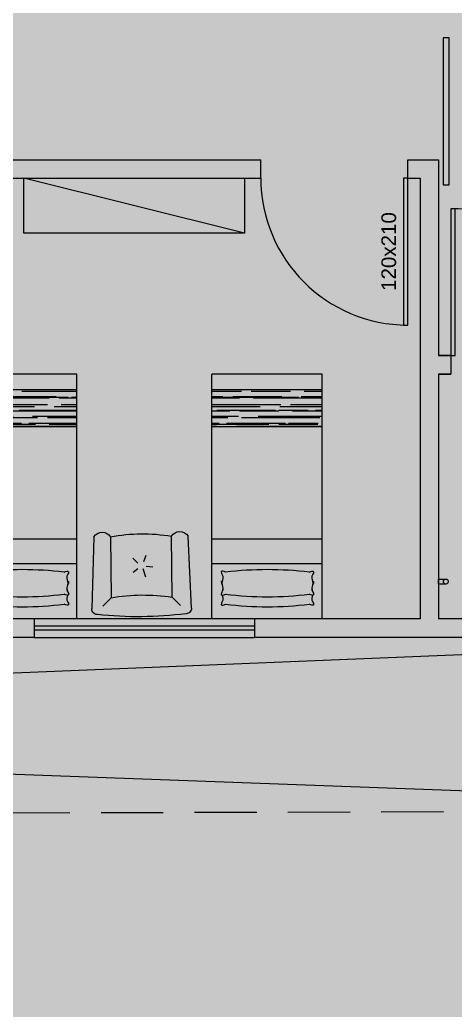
# Model space of a CAD drawing. Header units: centimetres. Extents: x 0 to 1099704, y -139216 to 99734.
# Drawn here: x 912094 to 912449, y 9573 to 10381 of the extents above; entities that cross this region are included whole.
import ezdxf
from ezdxf.enums import TextEntityAlignment as Align

# ---------------------------------------------------------------- set-up
doc = ezdxf.new("R2010")
doc.units = ezdxf.units.CM
doc.header["$LTSCALE"] = 4
doc.linetypes.add('HIDDENX2', pattern=[19.049999999999997, 12.7, -6.35])
for name, color, linetype in [('0.2', 2, 'Continuous'), ('0.4', 4, 'Continuous'), ('0.6', 6, 'Continuous'), ('02-CONT', 2, 'Continuous'), ('04', 254, 'Continuous'), ('AIT-LAY-HTC', 254, 'Continuous'), ('PDF1_PH - Metal', 253, 'Continuous')]:
    doc.layers.add(name, color=color, linetype=linetype)
doc.styles.add('2mm 1-50', font='arial.ttf', dxfattribs={"height": 0.1})

# ---------------------------------------------------------------- blocks, each defined once
blk = doc.blocks.new('1_00e')
blk.add_lwpolyline([(-28.40539012428269, -52.25289090163764), (-25.40539012428269, -52.25289090163764), (-25.40539012428269, 47.74710909836236), (-28.40539012428269, 47.74710909836236)], close=True)
at = {"color": 1}
blk.add_arc((-28.40539012428326, -52.25289090163764), 100, 0, 90, dxfattribs=at)
blk = doc.blocks.new('CAMA-SOLTEIRO')
h = blk.add_hatch()
h.set_pattern_fill('AR-RROOF', color=256, scale=0.08, style=0)
h.set_pattern_definition([(0, (-259.2971654992087, -62.25848343646964), (0.176, 0.08), [1.2, -0.16, 0.4, -0.08]), (0, (-259.1907654992087, -62.21848343646964), (-0.08, 0.1064), [0.24, -0.0264, 0.48, -0.06]), (0, (-259.2571654992087, -62.19048343646964), (0.416, 0.0536), [0.64, -0.112, 0.32, -0.08])])
h.paths.add_polyline_path([(0.4499999999999886, -1.569999999997059), (-0.4500000000000455, -1.569999999997044), (-0.4500000000000455, -1.869999999999941), (0.4499999999999886, -1.869999999999969)])
at = {"layer": 'AIT-LAY-HTC'}
h = blk.add_hatch(color=254, dxfattribs=at)
h.paths.add_polyline_path([(0.4499999999999886, -0.6535763996212509), (-0.4499999999999886, -0.6535763996212509), (-0.4499999999999886, -1.569999999997044), (0.4499999999999886, -1.569999999997044)])
h.paths.add_polyline_path([(0.4499999999999886, -2.131628207280301e-14), (-0.4499999999999886, -7.105427357601002e-15), (-0.4500000000000455, -0.4535763996212623), (0.4499999999999886, -0.4535763996212623)])
h.paths.add_polyline_path([(0.3716982436171747, -0.373121244349754), (0.3723867664295994, -0.3861706267807321), (0.3655536251368972, -0.390699628518469), (0.3589239480322135, -0.390246726289142), (0.3496964401738865, -0.3873305654911334), (0.3375292817262334, -0.3814624037465322, -0.06240135273612517), (-0.3458491167673401, -0.3814624037465322), (-0.3580162752151068, -0.3873305654911476), (-0.3672437830732633, -0.3902467262891278), (-0.3738734601780038, -0.3906996285184547), (-0.3807066014707061, -0.3861706267807179), (-0.3800180786582814, -0.3731212443497398), (-0.3760551388454587, -0.3650755000255188), (-0.3677125645626802, -0.3491925823837292), (-0.367078841438115, -0.3321323483973302), (-0.3724699016728437, -0.3091402599489683), (-0.3738734601780038, -0.3092361431671051), (-0.3807066014707061, -0.3047071414293683), (-0.3800180786582814, -0.2916577589983902), (-0.3760551388454587, -0.2836120146741834), (-0.3731809529210182, -0.2781400276378534), (-0.3671426902825488, -0.2523877149917055), (-0.3671057082908646, -0.2513921359974702), (-0.3671426902825488, -0.2503965570033344), (-0.373180952921075, -0.2246442443571155), (-0.3760551388455156, -0.2191722573209276), (-0.3800180786582814, -0.2111265129965787), (-0.3807066014707061, -0.1980771305656006), (-0.3738734601780038, -0.1935481288278922), (-0.3724699016728437, -0.1936440120460148), (-0.367078841438115, -0.1706519235976387), (-0.3677125645626802, -0.1535916896112397), (-0.3760551388455156, -0.1377087719694785), (-0.3800180786582814, -0.1296630276452575), (-0.3807066014707061, -0.116613645214251), (-0.3738734601780038, -0.1120846434765284), (-0.3672437830733202, -0.1125375457058411), (-0.3580162752149931, -0.1154537065038497), (-0.3458491167673401, -0.1213218682484509, -0.06240135273612597), (0.3375292817262334, -0.1213218682484509), (0.3496964401739433, -0.1154537065038497), (0.3589239480322135, -0.1125375457058553), (0.3655536251368972, -0.1120846434765284), (0.3723867664295994, -0.1166136452142652), (0.3716982436171747, -0.1296630276452575), (0.3677353038042952, -0.1377087719695922), (0.3593927295215735, -0.1535916896112681), (0.3587590063970083, -0.1706519235976671), (0.364150066631737, -0.193644012046029), (0.3655536251368972, -0.193548128827878), (0.3723867664295994, -0.1980771305656006), (0.3716982436171747, -0.2111265129965929), (0.3677353038042384, -0.2191722573211123), (0.3648611178799115, -0.2246442443571297), (0.3588228552414421, -0.250396557003306), (0.358785873249758, -0.251392135997456), (0.3588228552414421, -0.2523877149917482), (0.3648611178799115, -0.2781400276378392), (0.3677353038042952, -0.2836120146742545), (0.3716982436171747, -0.2916577589984044), (0.3723867664295994, -0.3047071414293683), (0.3655536251368972, -0.3092361431670909), (0.364150066631737, -0.3091402599489825), (0.3587590063970083, -0.3321323483973586), (0.3593927295215735, -0.3491925823837292), (0.3677353038044657, -0.3650755000253483)], flags=16)
h.paths.add_polyline_path([(-0.4500000000000455, -1.869999999999926), (-0.4499999999999886, -1.99999999999995), (0.4499999999999886, -1.99999999999995), (0.4499999999999886, -1.869999999999969)])
h = blk.add_hatch(color=252, dxfattribs=at)
edge = h.paths.add_edge_path()
edge.add_line((0.3677353038042384, -0.1377087719696206), (0.3716982436171179, -0.1296630276452433))
edge.add_line((0.3716982436171747, -0.1296630276452433), (0.3723867664295994, -0.1166136452142652))
edge.add_line((0.3723867664295994, -0.1166136452142652), (0.3655536251368972, -0.1120846434765284))
edge.add_line((0.3655536251368972, -0.1120846434765284), (0.3589239480322135, -0.1125375457058411))
edge.add_line((0.3589239480322135, -0.1125375457058553), (0.3496964401739433, -0.1154537065038497))
edge.add_line((0.3496964401739433, -0.1154537065038355), (0.3375292817262334, -0.1213218682484509))
edge.add_ellipse((-0.004159917520553336, -2.848495806804841), major_axis=(1.943480023054445, 1.943480023054444), ratio=0.9999999999999957, start_angle=37.85859147788927, end_angle=52.14140852211052)
edge.add_line((-0.3458491167673401, -0.1213218682484651), (-0.35801627521505, -0.1154537065038497))
edge.add_line((-0.35801627521505, -0.1154537065038497), (-0.3672437830732633, -0.1125375457058553))
edge.add_line((-0.3672437830733202, -0.1125375457058553), (-0.3738734601780607, -0.1120846434765284))
edge.add_line((-0.3738734601780607, -0.1120846434765426), (-0.380706601470763, -0.116613645214251))
edge.add_line((-0.3807066014707061, -0.116613645214251), (-0.3800180786582814, -0.1296630276452433))
edge.add_line((-0.3800180786582814, -0.1296630276452433), (-0.3760551388454587, -0.1377087719697059))
edge.add_line((-0.3760551388454019, -0.1377087719697201), (-0.3677125645626802, -0.1535916896112681))
edge.add_line((-0.3677125645626802, -0.1535916896112681), (-0.367078841438115, -0.1706519235976671))
edge.add_line((-0.367078841438115, -0.1706519235976671), (-0.3724699016728437, -0.1936440120460148))
edge.add_line((-0.3724699016728437, -0.1936440120460148), (-0.3672437830733202, -0.1940010310572049))
edge.add_line((-0.3672437830733202, -0.1940010310572049), (-0.35801627521505, -0.1969171918551993))
edge.add_line((-0.35801627521505, -0.1969171918551993), (-0.3458491167673401, -0.2027853535998148))
edge.add_ellipse((-0.004159917520553336, -2.929959292156191), major_axis=(1.943480023054446, 1.943480023054447), ratio=0.9999999999999976, start_angle=37.85859147788932, end_angle=52.14140852211062, ccw=False)
edge.add_line((0.3375292817262334, -0.2027853535998148), (0.3496964401739433, -0.1969171918551851))
edge.add_line((0.3496964401739433, -0.1969171918551709), (0.3589239480322703, -0.1940010310572049))
edge.add_line((0.3589239480322135, -0.1940010310572049), (0.364150066631737, -0.193644012046029))
edge.add_line((0.364150066631737, -0.193644012046029), (0.3587590063970083, -0.1706519235976671))
edge.add_line((0.3587590063970083, -0.1706519235976671), (0.3593927295215735, -0.1535916896112681))
edge.add_line((0.3593927295215735, -0.1535916896112681), (0.3677353038042952, -0.1377087719696206))
edge = h.paths.add_edge_path()
edge.add_line((0.3585894172769599, -0.2513921359974987), (0.3588228552414421, -0.250396557003306))
edge.add_line((0.3588228552414421, -0.250396557003306), (0.3593927295215735, -0.2350551749626035))
edge.add_line((0.3593927295215735, -0.2350551749626035), (0.367735303804352, -0.2191722573207713))
edge.add_line((0.367735303804352, -0.2191722573207713), (0.3716982436171747, -0.2111265129966071))
edge.add_line((0.3716982436171747, -0.2111265129966071), (0.3723867664295994, -0.198077130565629))
edge.add_line((0.3723867664295994, -0.198077130565629), (0.3655536251368972, -0.1935481288278922))
edge.add_line((0.3655536251368972, -0.193548128827878), (0.3589239480322135, -0.1940010310571907))
edge.add_line((0.3589239480322135, -0.1940010310572049), (0.3496964401739433, -0.1969171918551993))
edge.add_line((0.3496964401739433, -0.1969171918551993), (0.3375292817262334, -0.2027853535998148))
edge.add_ellipse((-0.004159917520553336, -2.929959292156191), major_axis=(1.94348002305446, 1.94348002305446), ratio=0.9999999999999964, start_angle=37.85859147788919, end_angle=52.14140852211058)
edge.add_line((-0.3458491167673401, -0.2027853535998148), (-0.3580162752149931, -0.1969171918552135))
edge.add_line((-0.3580162752149931, -0.1969171918552135), (-0.3672437830733202, -0.1940010310571907))
edge.add_line((-0.3672437830733202, -0.1940010310571907), (-0.3738734601780038, -0.1935481288278638))
edge.add_line((-0.3738734601780038, -0.193548128827878), (-0.3807066014707061, -0.1980771305656006))
edge.add_line((-0.3807066014707061, -0.1980771305656006), (-0.3800180786582814, -0.2111265129965929))
edge.add_line((-0.3800180786582814, -0.2111265129965929), (-0.376055138845345, -0.2191722573210413))
edge.add_line((-0.376055138845345, -0.2191722573210413), (-0.3677125645626802, -0.2350551749625893))
edge.add_line((-0.3677125645626802, -0.2350551749626035), (-0.3671426902825488, -0.250396557003306))
edge.add_line((-0.3671426902825488, -0.2503965570032918), (-0.3669092523180666, -0.2513921359974702))
edge.add_line((-0.3669092523180666, -0.2513921359974702), (-0.3732120659238944, -0.278272720073609))
edge.add_line((-0.3732120659238944, -0.278272720073609), (-0.3759659441697067, -0.2921238786731593))
edge.add_line((-0.3759659441697067, -0.2921238786731593), (-0.3732120659238944, -0.3059750372728232))
edge.add_line((-0.3732120659238944, -0.3059750372728232), (-0.367078841438115, -0.3321323483973302))
edge.add_line((-0.367078841438115, -0.3321323483973302), (-0.3677125645626802, -0.3491925823837292))
edge.add_line((-0.3677125645626802, -0.3491925823837292), (-0.3760551388454587, -0.3650755000255756))
edge.add_line((-0.3760551388454587, -0.3650755000255756), (-0.3800180786582814, -0.3731212443497398))
edge.add_line((-0.3800180786582814, -0.3731212443497398), (-0.3807066014707061, -0.3861706267807179))
edge.add_line((-0.3807066014707061, -0.3861706267807179), (-0.3738734601780607, -0.3906996285184547))
edge.add_line((-0.3738734601780607, -0.390699628518469), (-0.3672437830733202, -0.390246726289142))
edge.add_line((-0.3672437830733202, -0.3902467262891278), (-0.35801627521505, -0.3873305654911192))
edge.add_line((-0.3580162752149931, -0.3873305654911192), (-0.3458491167673401, -0.381462403746518))
edge.add_ellipse((-0.004159917520553336, 2.345711534809816), major_axis=(1.943480023054408, 1.943480023054407), ratio=0.9999999999999963, start_angle=217.8585914778892, end_angle=232.1414085221106)
edge.add_line((0.3375292817262334, -0.3814624037465322), (0.3496964401739433, -0.3873305654911476))
edge.add_line((0.3496964401739433, -0.3873305654911476), (0.3589239480321567, -0.390246726289142))
edge.add_line((0.3589239480321567, -0.390246726289142), (0.3655536251368403, -0.3906996285184832))
edge.add_line((0.3655536251368972, -0.390699628518469), (0.3723867664295994, -0.3861706267807321))
edge.add_line((0.3723867664295994, -0.3861706267807321), (0.3716982436171747, -0.373121244349754))
edge.add_line((0.3716982436171747, -0.3731212443497398), (0.3677353038042384, -0.3650755000254762))
edge.add_line((0.3677353038042384, -0.3650755000254762), (0.3593927295215735, -0.3491925823837292))
edge.add_line((0.3593927295215735, -0.3491925823837292), (0.3587590063970083, -0.3321323483973302))
edge.add_line((0.3587590063970083, -0.3321323483973444), (0.3648922308827878, -0.3059750372727663))
edge.add_line((0.3648922308827878, -0.3059750372727521), (0.3676461091286001, -0.2921238786731735))
edge.add_line((0.3676461091286001, -0.2921238786731735), (0.3648922308827878, -0.2782727200736659))
edge.add_line((0.3648922308827878, -0.2782727200736659), (0.3585894172769599, -0.2513921359974987))
for points in [[(0.4499999999999886, -0.6535763996212509), (0.4499999999999886, -0.4535763996212623), (-0.4499999999999886, -0.4535763996212623), (-0.4499999999999886, -0.6535763996212509)], [(-0.4499999999999886, -1.569999999997044), (0.4499999999999886, -1.569999999997044), (0.4499999999999886, -1.869999999999955), (-0.4499999999999886, -1.869999999999955)]]:
    blk.add_hatch(color=252, dxfattribs=at).paths.add_polyline_path(points)
for p, q in [((-0.4500000000000455, 7.105427357601002e-15), (0.4499999999999886, -7.105427357601002e-15)), ((-0.4500000000000455, 7.105427357601002e-15), (-0.4499999999999886, -1.99999999999995)), ((0.4499999999999886, -7.105427357601002e-15), (0.4499999999999886, -1.99999999999995)), ((0.4499999999999886, -0.05000000000000426), (0.4499999999999886, -1.949999999999953)), ((0.4499999999999886, -0.4535763996212623), (-0.4499999999999886, -0.4535763996212623)), ((0.4499999999999886, -0.6535763996212509), (-0.4499999999999886, -0.6535763996212509)), ((-0.4499999999999886, -1.569999999997044), (0.4499999999999886, -1.569999999997044)), ((-0.4499999999999886, -1.869999999999941), (0.4499999999999886, -1.869999999999955)), ((-0.4499999999999886, -1.99999999999995), (0.4499999999999886, -1.99999999999995))]:
    blk.add_line(p, q)
for points in [[(-0.3724699016728437, -0.1936440120460148), (-0.367078841438115, -0.1706519235976529), (-0.3677125645626802, -0.1535916896112539), (-0.3760551388454587, -0.1377087719695353), (-0.3800180786582814, -0.1296630276452433), (-0.3807066014707061, -0.1166136452142652), (-0.3738734601780038, -0.1120846434765284), (-0.3672437830733202, -0.1125375457058553), (-0.35801627521505, -0.1154537065038497), (-0.3458491167673401, -0.1213218682484651)], [(0.364150066631737, -0.1936440120460148), (0.3587590063970083, -0.1706519235976671), (0.3593927295215735, -0.1535916896112539), (0.3677353038042952, -0.1377087719695496), (0.3716982436171747, -0.1296630276452575), (0.3723867664295994, -0.1166136452142652), (0.3655536251368972, -0.1120846434765284), (0.3589239480322135, -0.1125375457058553), (0.3496964401739433, -0.1154537065038497), (0.3375292817262334, -0.1213218682484651)], [(-0.3458491167673401, -0.3814624037465322), (-0.35801627521505, -0.3873305654911476), (-0.3672437830733202, -0.3902467262891278), (-0.3738734601780038, -0.3906996285184547), (-0.3807066014707061, -0.3861706267807179), (-0.3800180786582814, -0.3731212443497398), (-0.3760551388454587, -0.3650755000254478), (-0.3677125645626802, -0.3491925823837292), (-0.367078841438115, -0.3321323483973302), (-0.3732120659238944, -0.3059750372727663), (-0.3759659441697067, -0.2921238786731593), (-0.3732120659238944, -0.2782727200735664), (-0.367078841438115, -0.2521154089490025), (-0.3677125645626802, -0.2350551749626035), (-0.3760551388454587, -0.219172257320885), (-0.3800180786582814, -0.2111265129965929), (-0.3807066014707061, -0.1980771305656148), (-0.3738734601780038, -0.193548128827878), (-0.3672437830733202, -0.1940010310572049), (-0.35801627521505, -0.1969171918551993), (-0.3458491167673401, -0.2027853535998148)], [(-0.3671426902825488, -0.2523877149916771), (-0.367078841438115, -0.2506688630459806), (-0.373180952921075, -0.2246442443571155)], [(0.3375292817262334, -0.3814624037465322), (0.3496964401739433, -0.3873305654911476), (0.3589239480322135, -0.390246726289142), (0.3655536251368972, -0.390699628518469), (0.3723867664295994, -0.3861706267807321), (0.3716982436171747, -0.373121244349754), (0.3677353038042952, -0.365075500025462), (0.3593927295215735, -0.3491925823837434), (0.3587590063970083, -0.3321323483973444), (0.3648922308827878, -0.3059750372727805), (0.3676461091286001, -0.2921238786731735), (0.3648922308827878, -0.2782727200735806), (0.3587590063970083, -0.2521154089490167), (0.3593927295215735, -0.2350551749626035), (0.3677353038042952, -0.219172257320885), (0.3716982436171747, -0.2111265129966071), (0.3723867664295994, -0.1980771305656148), (0.3655536251368972, -0.193548128827878), (0.3589239480322135, -0.1940010310572049), (0.3496964401739433, -0.1969171918551993), (0.3375292817262334, -0.2027853535998148)], [(0.3588228552414421, -0.2523877149916913), (0.3587590063970083, -0.2506688630459948), (0.3648611178799115, -0.2246442443571155)], [(-0.3724699016728437, -0.3091402599489825), (-0.3738734601780038, -0.3092361431671051), (-0.3807066014707061, -0.3047071414293683), (-0.3800180786582814, -0.2916577589983902), (-0.3760551388454587, -0.2836120146740981), (-0.373180952921075, -0.2781400276378818)], [(0.364150066631737, -0.3091402599489825), (0.3655536251368972, -0.3092361431671051), (0.3723867664295994, -0.3047071414293825), (0.3716982436171747, -0.2916577589983902), (0.3677353038042952, -0.2836120146740981), (0.3648611178799115, -0.2781400276378818)]]:
    blk.add_lwpolyline(points)
for centre, radius, start, end in [((-0.004159917520553336, -2.848495806804841), 2.748495806804713, 82.85859147788834, 97.14140852211166), ((-0.004159917520553336, -2.929959292156191), 2.748495806804713, 82.85859147788834, 97.14140852211166), ((-0.004159917520553336, 2.345711534809816), 2.748495806804664, 262.8585914778884, 277.1414085221116)]:
    blk.add_arc(centre, radius, start, end)
blk = doc.blocks.new('Poltrona08')
for p, q in [((-49.37355434940944, -15.72616752609145), (-49.37355434940944, 39.27383247390898)), ((5.626445650590281, 39.27383247390898), (5.626445650590281, -15.72616752609145)), ((-20.37521952551106, 13.07900181849368), (-18.02898095166735, 20.58190801911918)), ((-29.2909328934294, 16.36152345113095), (-25.06770044392762, 13.07900181849368)), ((-17.55973248275292, 11.20327594779246), (-11.45950615759236, 11.67220877437826)), ((-25.06770044392762, 8.389687141740989), (-29.2909328934294, 3.700372464987946)), ((-19.43672258768149, 6.982894097625572), (-17.27983121032299, 1.207633293280477))]:
    blk.add_line(p, q)
for points in [[(-64.37355434940893, -15.72616752609145), (-66.8735543494095, 49.27383247390912)], [(-49.37355434940943, 39.27383247390898), (-56.87355434940936, 46.77383247390891)], [(5.626445650590281, 39.27383247390898), (13.12644565059021, 46.77383247390891)], [(23.12644565059071, 49.27383247390912), (20.62644565059085, -15.72616752609145)]]:
    blk.add_lwpolyline(points)
for centre, radius, start, end in [((-61.87355434940979, 49.27383247390912), 4.999999999999893, 89.99999999999795, 179.9999999999999), ((-21.87355434940922, -276.1504985630796), 332.8366544436498, 83.0975626029274, 96.90243739707266), ((18.12644565059099, 49.27383247390912), 4.999999999999893, 0, 90.00000000000203), ((-21.87355434940922, 208.7364681285423), 171.6794538755731, 260.782525588539, 279.2174744114608), ((-56.87355434940866, -11.05950085942512), 8.833333333333096, 211.8907918018441, 328.1092081981547), ((-21.87355434940887, 134.2738324739405), 152.5000000000315, 259.6111421845325, 280.3888578154674), ((13.12644565059056, -11.05950085942476), 8.833333333333284, 211.8907918018461, 328.1092081981539)]:
    blk.add_arc(centre, radius, start, end)

msp = doc.modelspace()

# ---------------------------------------------------------------- hatches: boundary and pattern name
at = {"layer": '0.2', "true_color": 0x000000}
h = msp.add_hatch(color=18, dxfattribs=at)
h.dxf.hatch_style = 1
h.paths.add_polyline_path([(909238.234680186, 12513.01251930817), (907978.234680186, 12513.01251930817), (907978.234680186, 11823.01587522103), (907993.234680186, 11823.01587522103), (907993.234680186, 11838.01587522103), (907993.234680186, 12498.01251930817), (909223.234680186, 12498.01251930817), (909223.234680186, 11838.01587522103), (908158.234680186, 11838.01587522103), (908158.234680186, 11823.01587522103), (909238.234680186, 11823.01587522103)])
h.paths.add_polyline_path([(909458.234680186, 12513.01251930817), (909238.234680186, 12513.01251930817), (909238.234680186, 12253.01251930817), (909283.7346805937, 12253.01251930817), (909283.7346805937, 12253.01251936172), (909283.7346805937, 12264.01251929921), (909283.7346805937, 12268.01251930817), (909253.234680186, 12268.01251930817), (909253.234680186, 12498.01251930817), (909443.234680186, 12498.01251930817), (909443.234680186, 12268.01251930817), (909435.7346814985, 12268.01251930817), (909435.7346814985, 12253.01251930817), (909443.234680186, 12253.01251930817), (909443.234680186, 12123.01251930817), (909443.234680186, 12108.01251930817), (909458.234680186, 12108.01251930817), (909458.234680186, 12123.01251930817), (909548.234680186, 12123.01251930817), (909548.234680186, 12138.01251930817), (909458.234680186, 12138.01251930817), (909458.234680186, 12498.01251930817)])
h.paths.add_polyline_path([(909488.234680186, 12513.01251930817), (909458.234680186, 12513.01251930817), (909458.234680186, 12498.01251930817), (909488.234680186, 12498.01251930817)], flags=17)
h.paths.add_polyline_path([(909693.234680186, 12498.01251930817), (909744.234680186, 12498.01251930817), (909744.234680186, 12513.01251930817), (909678.234680186, 12513.01251930817), (909648.234680186, 12513.01251930817), (909648.234680186, 12498.01251930817), (909678.234680186, 12498.01251930817), (909678.234680186, 12138.01251930817), (909668.234680186, 12138.01251930817), (909668.234680186, 12123.01251930817), (909693.234680186, 12123.01251930817), (909845.234680186, 12123.01251930817), (909845.234680186, 12138.01251930817), (909693.234680186, 12138.01251930817), (909693.234680186, 12438.01251930817)])
h.paths.add_polyline_path([(909990.234680186, 12498.01251930817), (910085.234680186, 12498.01251930817), (910085.234680186, 12513.01251930817), (909975.234680186, 12513.01251930817), (909924.234680186, 12513.01251930817), (909924.234680186, 12498.01251930817), (909975.234680186, 12498.01251930817), (909975.234680186, 12438.01251930817), (909975.234680186, 12138.01251930817), (909965.234680186, 12138.01251930817), (909965.234680186, 12123.01251930817), (909990.234680186, 12123.01251930817), (910000.234680186, 12123.01251930817), (910000.234680186, 12138.01251930817), (909990.234680186, 12138.01251930817)])
h.paths.add_polyline_path([(910930.234680186, 12138.01251930826), (910620.234680186, 12138.01251930817), (910610.234680186, 12138.01251930817), (910610.234680186, 12148.01251930817), (910595.234680186, 12148.01251930817), (910595.234680186, 12138.01251930817), (910395.234680186, 12138.01251930817), (910395.234680186, 12498.01251930817), (910450.234680186, 12498.01251930817), (910450.234680186, 12513.01251930817), (910380.234680186, 12513.01251930817), (910285.234680186, 12513.01251930817), (910285.234680186, 12498.01251930817), (910380.234680186, 12498.01251930817), (910380.234680186, 12138.01251930817), (910100.234680186, 12138.01251930817), (910100.234680186, 12123.01251930817), (910395.234680186, 12123.01251930817), (910620.234680186, 12123.01251930817), (910930.234680186, 12123.01251930817)])
h.paths.add_polyline_path([(910610.234680186, 12498.01251930817), (910745.234680186, 12498.01251930817), (910745.234680186, 12513.01251930817), (910595.234680186, 12513.01251930817), (910540.234680186, 12513.01251930817), (910540.234680186, 12498.01251930817), (910595.234680186, 12498.01251930817), (910595.234680186, 12268.01251930817), (910610.234680186, 12268.01251930817)], flags=17)
h.paths.add_polyline_path([(911075.2346801861, 12498.01251930816), (911130.2346801861, 12498.01251930816), (911130.2346801861, 12513.01251930816), (911060.2346801861, 12513.01251930816), (910925.234680186, 12513.01251930817), (910925.234680186, 12498.01251930817), (911060.2346801861, 12498.01251930817), (911060.2346801861, 12138.0125193083), (911050.234680186, 12138.0125193083), (911050.234680186, 12123.01251930817), (911075.234680186, 12123.01251930817), (911300.2346801861, 12123.01251930816), (911610.2346801861, 12123.01251930816), (911610.2346801861, 12138.01251930816), (911300.2346801861, 12138.01251930816), (911290.2346801861, 12138.01251930816), (911290.2346801861, 12148.01251930816), (911275.2346801861, 12148.01251930816), (911275.2346801861, 12138.01251930816), (911075.2346801861, 12138.01251930816)])
h.paths.add_polyline_path([(911290.2346801861, 12498.01251930816), (911425.2346801861, 12498.01251930816), (911425.2346801861, 12513.01251930816), (911275.2346801861, 12513.01251930816), (911220.2346801861, 12513.01251930816), (911220.2346801861, 12498.01251930816), (911275.2346801861, 12498.01251930816), (911275.2346801861, 12268.01251930816), (911290.2346801861, 12268.01251930816)], flags=17)
h.paths.add_polyline_path([(911755.2346801861, 12498.01251930817), (911810.2346801861, 12498.01251930817), (911810.2346801861, 12513.01251930817), (911740.2346801861, 12513.01251930817), (911605.2346801861, 12513.01251930816), (911605.2346801861, 12498.01251930816), (911740.2346801861, 12498.01251930816), (911740.2346801861, 12138.01251930816), (911730.2346801861, 12138.01251930816), (911730.2346801861, 12123.01251930816), (911755.2346801861, 12123.01251930816), (911980.2346801861, 12123.01251930817), (912290.2346801861, 12123.01251930817), (912290.2346801861, 12138.01251930817), (911980.2346801861, 12138.01251930817), (911970.2346801861, 12138.01251930817), (911970.2346801861, 12148.01251930817), (911955.2346801861, 12148.01251930817), (911955.2346801861, 12138.01251930817), (911755.2346801861, 12138.01251930817)])
h.paths.add_polyline_path([(911970.2346801861, 12498.01251930817), (912105.2346801861, 12498.01251930817), (912105.2346801861, 12513.01251930817), (911955.2346801861, 12513.01251930817), (911900.2346801861, 12513.01251930817), (911900.2346801861, 12498.01251930817), (911955.2346801861, 12498.01251930817), (911955.2346801861, 12268.01251930817), (911970.2346801861, 12268.01251930817)], flags=17)
h.paths.add_polyline_path([(909519.2346801861, 11598.01251930816), (909458.234680186, 11598.01251930816), (909458.234680186, 11791.69509158889), (909443.234680186, 11791.69509158889), (909443.234680186, 11583.01251930816), (909519.2346801861, 11583.01251930816)])
h.paths.add_polyline_path([(909458.234680186, 11958.01251930816), (909540.2346801863, 11958.01251930816), (909540.2346801863, 11973.01251930816), (909458.234680186, 11973.01251930816), (909458.234680186, 11988.01251930817), (909450.734680186, 11988.01251930817), (909443.234680186, 11988.01251930816), (909443.234680186, 11973.01251930816), (909443.234680186, 11896.48006278808), (909425.734680186, 11896.48006278808), (909425.734680186, 11888.98006278808), (909425.734680186, 11881.48006278808), (909443.234680186, 11881.48006278808), (909443.234680186, 11791.69509158889), (909458.234680186, 11791.69509158889), (909458.234680186, 11843.20322120492)])
h.paths.add_polyline_path([(909255.734680186, 11896.48006278808), (909238.234680186, 11896.48006278808), (909238.234680186, 11881.48006278808), (909255.734680186, 11881.48006278808)])
h.paths.add_polyline_path([(909685.2346801863, 11958.01251930816), (909885.2346801863, 11958.01251930816), (909885.2346801863, 11948.01251930816), (909900.2346801863, 11948.01251930816), (909900.2346801863, 11958.01251930816), (910220.2346801863, 11958.01251930816), (910220.2346801863, 11973.01251930816), (909670.2346801863, 11973.01251930816), (909660.2346801863, 11973.01251930816), (909660.2346801863, 11958.01251930816), (909670.2346801863, 11958.01251930816), (909670.2346801863, 11791.69509158889), (909685.2346801863, 11791.69509158889)])
h.paths.add_polyline_path([(909685.2346801863, 11791.69509158889), (909670.2346801863, 11791.69509158889), (909670.2346801863, 11598.01251930816), (909609.2346801861, 11598.01251930816), (909609.2346801861, 11583.01251930816), (909685.2346801863, 11583.01251930816), (909740.2346801863, 11583.01251930816), (909740.2346801863, 11598.01251930816), (909685.2346801863, 11598.01251930816)])
h.paths.add_polyline_path([(910035.2346801863, 11598.01248478542), (909980.2346770478, 11598.01251930817), (909900.2346801863, 11598.01251930816), (909900.2346801863, 11791.69509158889), (909885.2346801863, 11791.69509158889), (909885.2346801863, 11598.01251930816), (909830.2346801863, 11598.01251930816), (909830.2346801863, 11583.01251930816), (909900.2346801863, 11583.01251930816), (910035.2346801863, 11583.01251930816)])
h.paths.add_polyline_path([(909900.2346801863, 11828.01251930816), (909885.2346801863, 11828.01251930816), (909885.2346801863, 11791.69509158889), (909900.2346801863, 11791.69509158889)], flags=17)
h.paths.add_polyline_path([(910477.7346801863, 11598.01251930816), (910365.2346801863, 11598.01251930816), (910365.2346801863, 11791.69509158889), (910350.2346801863, 11791.69509158889), (910350.2346801863, 11598.01251930816), (910215.2346801863, 11598.01251930816), (910215.2346801863, 11583.01251930816), (910365.2346801863, 11583.01251930816), (910477.7346801863, 11583.01251930816)])
h.paths.add_polyline_path([(910365.2346801863, 11973.01251930816), (910340.2346801863, 11973.01251930816), (910340.2346801863, 11958.01251930816), (910350.2346801863, 11958.01251930816), (910350.2346801863, 11791.69509158889), (910365.2346801863, 11791.69509158889)])
h.paths.add_polyline_path([(910925.2346801863, 11791.69509158889), (910910.2346801863, 11791.69509158889), (910910.2346801863, 11598.01251930816), (910797.7346801863, 11598.01251930816), (910797.7346801863, 11583.01251930816), (910910.2346801863, 11583.01251930816), (910980.2346801863, 11583.01251930816), (910980.2346801863, 11598.01251930816), (910925.2346801863, 11598.01251930816)])
h.paths.add_polyline_path([(910925.2346801863, 11958.01251930816), (911125.2346801863, 11958.01251930816), (911125.2346801863, 11948.01251930816), (911140.2346801863, 11948.01251930816), (911140.2346801863, 11958.01251930816), (911150.2346801863, 11958.01251930816), (911460.2346801863, 11958.01251930816), (911460.2346801863, 11973.01251930816), (911150.2346801863, 11973.01251930816), (910910.2346801863, 11973.01251930816), (910910.2346801863, 11791.69509158889), (910925.2346801863, 11791.69509158889)])
h.paths.add_polyline_path([(911140.2346801863, 11791.69509158889), (911125.2346801863, 11791.69509158889), (911125.2346801863, 11598.01251930816), (911070.2346801863, 11598.01251930816), (911070.2346801863, 11583.01251930816), (911140.2346801863, 11583.01251930816), (911275.2346801863, 11583.01251930816), (911275.2346801863, 11598.01248478542), (911220.2346770478, 11598.01251930817), (911140.2346801863, 11598.01251930816)])
h.paths.add_polyline_path([(911140.2346801863, 11828.01251930816), (911125.2346801863, 11828.01251930816), (911125.2346801863, 11791.69509158889), (911140.2346801863, 11791.69509158889)], flags=17)
h.paths.add_polyline_path([(912170.2346801863, 11603.01251930813), (912150.2346801863, 11603.01251930813), (912150.2346801863, 11593.01251930813), (911610.2346801863, 11593.01251930813), (911610.2346801863, 11791.69509158889), (911590.2346801863, 11791.69509158889), (911590.2346801863, 11598.01251930816), (911455.2346801863, 11598.01251930816), (911455.2346801863, 11583.01251930816), (911590.2346801863, 11583.01251930816), (911590.2346801863, 11368.01251930813), (911590.2346801861, 11348.01251930813), (911605.2346801861, 11348.01251930812), (911605.2346801863, 11368.01251930813), (911850.2346801863, 11368.01251930813), (911850.2346801863, 11413.51251971582), (911850.2346801327, 11413.51251971582), (911839.2346801952, 11413.51251971582), (911835.2346801863, 11413.51251971582), (911835.2346801863, 11383.01251930813), (911605.2346801863, 11383.01251930813), (911605.2346801863, 11573.01251930813), (911835.2346801863, 11573.01251930813), (911835.2346801863, 11565.5125206206), (911850.2346801863, 11565.5125206206), (911850.2346801863, 11573.01251930813), (912170.2346801863, 11573.01251930813)])
h.paths.add_polyline_path([(911610.2346801863, 11953.01251930816), (912150.2346801863, 11953.01251930816), (912150.2346801863, 11791.69509158889), (912170.2346801863, 11791.69509158889), (912170.2346801863, 11973.01251930816), (911590.2346801863, 11973.01251930816), (911580.2346801863, 11973.01251930816), (911580.2346801863, 11958.01251930816), (911590.2346801863, 11958.01251930816), (911590.2346801863, 11791.69509158889), (911610.2346801863, 11791.69509158889)])
h.paths.add_polyline_path([(912170.2346801863, 11791.69509158889), (912150.2346801863, 11791.69509158889), (912150.2346801863, 11703.01251930813), (912170.2346801863, 11703.01251930813)], flags=17)
h.paths.add_polyline_path([(912810.2346801861, 11547.51251930817), (912795.2346801861, 11547.51251930817), (912795.2346801861, 11497.01251930817), (912595.437256688, 11497.01251930817), (912435.2346801861, 11497.01251930817), (912420.2346801861, 11497.01251930817), (912420.2346801861, 11482.01251930817), (912420.2346801861, 11382.01251930817), (912435.2346801861, 11382.01251930817), (912435.2346801861, 11482.01251930817), (912685.4164668879, 11482.01251930817), (912795.2346801861, 11482.01251930817), (912795.2346801861, 11427.01251930817), (912810.2346801861, 11427.01251930817), (912810.2346801861, 11497.01251930817)])
h.paths.add_polyline_path([(912810.2346801861, 11307.01251930817), (912795.2346801861, 11307.01251930817), (912795.2346801861, 11252.01251930817), (912435.2346801861, 11252.01251930817), (912435.2346801861, 11262.01251930817), (912420.2346801861, 11262.01251930817), (912420.2346801861, 11237.01251930817), (912420.2346801861, 11227.01251930817), (912435.2346801861, 11227.01251930817), (912435.2346801861, 11237.01251930817), (912795.2346801861, 11237.01251930817), (912795.2346801861, 11102.01251930817), (912810.2346801861, 11102.01251930817), (912810.2346801861, 11252.01251930817)])
h.paths.add_polyline_path([(912435.2346801861, 11107.01251930817), (912420.2346801861, 11107.01251930817), (912420.2346801861, 10797.01251930817), (912420.2346801861, 10557.01251930817), (912420.2346801861, 10387.01251930817), (912435.2346801861, 10387.01251930817), (912435.2346801861, 10557.01251930817), (912480.2346801861, 10557.01251930817), (912795.2346801861, 10557.01251930817), (912795.2346801861, 10422.01251930817), (912810.2346801861, 10422.01251930817), (912810.2346801861, 10572.01251930817), (912810.2346801861, 10627.01251930817), (912795.2346801861, 10627.01251930817), (912795.2346801861, 10572.01251930817), (912435.2346801861, 10572.01251930817), (912435.2346801861, 10772.01251930817), (912445.2346801861, 10772.01251930817), (912445.2346801861, 10787.01251930817), (912435.2346801861, 10787.01251930817), (912435.2346801861, 10797.01251930817)])
h.paths.add_polyline_path([(912810.2346801861, 10922.01251930817), (912795.2346801861, 10922.01251930817), (912795.2346801861, 10787.01251930817), (912565.2346801861, 10787.01251930817), (912565.2346801861, 10772.01251930817), (912795.2346801861, 10772.01251930817), (912795.2346801861, 10717.01251930817), (912810.2346801861, 10717.01251930817), (912810.2346801861, 10787.01251930817)], flags=17)
h.paths.add_polyline_path([(912810.2346801861, 10242.01251930817), (912795.2346801861, 10242.01251930817), (912795.2346801861, 10107.01251930817), (912565.2346801861, 10107.01251930817), (912565.2346801861, 10092.01251930817), (912795.2346801861, 10092.01251930817), (912795.2346801861, 10037.01251930817), (912810.2346801861, 10037.01251930817), (912810.2346801861, 10107.01251930817)], flags=17)
h.paths.add_polyline_path([(912435.2346801861, 10092.01251930817), (912445.2346801861, 10092.01251930817), (912445.2346801861, 10107.01251930817), (912435.2346801861, 10107.01251930817), (912435.2346801861, 10267.01251930817), (912410.2346801861, 10267.01251930817), (912410.2346801861, 10252.01251930817), (912420.2346801861, 10252.01251930817), (912420.2346801861, 9892.01251930817), (912285.2346801861, 9892.01251930817), (912285.2346801861, 9877.01251930817), (912435.2346801861, 9877.01251930817), (912810.2346801861, 9877.01251930817), (912810.2346801861, 9947.01251930817), (912795.2346801861, 9947.01251930817), (912795.2346801861, 9892.01251930817), (912435.2346801861, 9892.01251930817)])
h.paths.add_polyline_path([(912290.2346801861, 10267.01251930817), (911980.2346801861, 10267.01251930817), (911740.2346801861, 10267.01251930817), (911730.2346801861, 10267.01251930818), (911730.2346801861, 10252.01251930818), (911740.2346801861, 10252.01251930818), (911740.2346801861, 9892.012519308182), (911605.2346801861, 9892.012519308182), (911605.2346801861, 9877.012519308182), (911755.2346801861, 9877.012519308182), (911810.2346801861, 9877.01251930817), (911810.2346801861, 9892.01251930817), (911755.2346801861, 9892.01251930817), (911755.2346801861, 10252.01251930817), (911955.2346801861, 10252.01251930817), (911955.2346801861, 10242.01251930817), (911970.2346801861, 10242.01251930817), (911970.2346801861, 10252.01251930817), (911980.2346801861, 10252.01251930817), (912290.2346801861, 10252.01251930817)])
h.paths.add_polyline_path([(911970.2346801861, 10122.01251930817), (911955.2346801861, 10122.01251930817), (911955.2346801861, 9892.01251930817), (911900.2346801861, 9892.01251930817), (911900.2346801861, 9877.01251930817), (911970.2346801861, 9877.01251930817), (912105.2346801861, 9877.01251930817), (912105.2346801861, 9892.012484785424), (912050.2346770477, 9892.01251930818), (911970.2346801861, 9892.01251930817)], flags=17)
h.paths.add_polyline_path([(911610.2346801861, 10267.01251930818), (911300.2346801861, 10267.01251930818), (911060.2346801861, 10267.01251930818), (911050.2346801861, 10267.01251930818), (911050.2346801861, 10252.01251930818), (911060.2346801861, 10252.01251930818), (911060.2346801861, 9892.012519308179), (910925.2346801861, 9892.012519308179), (910925.2346801861, 9877.012519308179), (911075.2346801861, 9877.012519308179), (911130.2346801861, 9877.012519308182), (911130.2346801861, 9892.012519308182), (911075.2346801861, 9892.012519308182), (911075.2346801861, 10252.01251930818), (911275.2346801861, 10252.01251930818), (911275.2346801861, 10242.01251930818), (911290.2346801861, 10242.01251930818), (911290.2346801861, 10252.01251930818), (911300.2346801861, 10252.01251930818), (911610.2346801861, 10252.01251930818)])
h.paths.add_polyline_path([(911290.2346801861, 10122.01251930818), (911275.2346801861, 10122.01251930818), (911275.2346801861, 9892.012519308182), (911220.2346801861, 9892.012519308182), (911220.2346801861, 9877.012519308182), (911290.2346801861, 9877.012519308182), (911425.2346801861, 9877.012519308182), (911425.2346801861, 9892.012484785435), (911370.2346770477, 9892.012519308193), (911290.2346801861, 9892.012519308182)], flags=17)
h.paths.add_polyline_path([(910610.2346801861, 10122.01251930818), (910595.2346801861, 10122.01251930818), (910595.2346801861, 9892.012519308179), (910540.2346801861, 9892.012519308179), (910540.2346801861, 9877.012519308179), (910610.2346801861, 9877.012519308179), (910745.2346801861, 9877.012519308179), (910745.2346801861, 9892.012484785431), (910690.2346770477, 9892.01251930819), (910610.2346801861, 9892.012519308179)], flags=17)
h.paths.add_polyline_path([(910930.2346801861, 10267.01251930818), (910620.2346801861, 10267.01251930818), (910380.2346801861, 10267.01251930818), (910370.2346801861, 10267.01251930817), (910370.2346801861, 10252.01251930817), (910380.2346801861, 10252.01251930817), (910380.2346801861, 9892.012519308175), (910245.2346801861, 9892.012519308175), (910245.2346801861, 9877.012519308175), (910395.2346801861, 9877.012519308175), (910450.2346801861, 9877.012519308179), (910450.2346801861, 9892.012519308179), (910395.2346801861, 9892.012519308179), (910395.2346801861, 10252.01251930818), (910595.2346801861, 10252.01251930818), (910595.2346801861, 10242.01251930818), (910610.2346801861, 10242.01251930818), (910610.2346801861, 10252.01251930818), (910620.2346801861, 10252.01251930818), (910930.2346801861, 10252.01251930818)])
h.paths.add_polyline_path([(909930.2346801861, 10122.01251930817), (909915.2346801861, 10122.01251930817), (909915.2346801861, 9892.012519308175), (909860.2346801861, 9892.012519308175), (909860.2346801861, 9877.012519308175), (909930.2346801861, 9877.012519308175), (910065.2346801861, 9877.012519308175), (910065.2346801861, 9892.012484785428), (910010.2346770477, 9892.012519308186), (909930.2346801861, 9892.012519308175)])
h.paths.add_polyline_path([(910395.2346801861, 10792.01251930818), (910450.2346801861, 10792.01251930818), (910450.2346801861, 10807.01251930818), (910380.2346801861, 10807.01251930818), (910245.2346801861, 10807.01251930817), (910245.2346801861, 10792.01251930817), (910380.2346801861, 10792.01251930817), (910380.2346801861, 10432.01251930817), (910370.2346801861, 10432.01251930817), (910370.2346801861, 10417.01251930817), (910395.2346801861, 10417.01251930817), (910620.2346801861, 10417.01251930818), (910930.2346801861, 10417.01251930818), (910930.2346801861, 10432.01251930818), (910620.2346801861, 10432.01251930818), (910610.2346801861, 10432.01251930818), (910610.2346801861, 10442.01251930818), (910595.2346801861, 10442.01251930818), (910595.2346801861, 10432.01251930818), (910395.2346801861, 10432.01251930818)])
h.paths.add_polyline_path([(909930.2346801861, 10792.01251930817), (910065.2346801861, 10792.01251930817), (910065.2346801861, 10807.01251930817), (909915.2346801861, 10807.01251930817), (909860.2346801861, 10807.01251930817), (909860.2346801861, 10792.01251930817), (909915.2346801861, 10792.01251930817), (909915.2346801861, 10562.01251930817), (909930.2346801861, 10562.01251930817)])
h.paths.add_polyline_path([(910610.2346801861, 10792.01251930818), (910745.2346801861, 10792.01251930818), (910745.2346801861, 10807.01251930818), (910595.2346801861, 10807.01251930818), (910540.2346801861, 10807.01251930818), (910540.2346801861, 10792.01251930818), (910595.2346801861, 10792.01251930818), (910595.2346801861, 10562.01251930818), (910610.2346801861, 10562.01251930818)], flags=17)
h.paths.add_polyline_path([(911075.2346801861, 10792.01251930818), (911135.2346801864, 10792.01251930818), (911135.2346801864, 10807.01251930818), (911060.2346801861, 10807.01251930818), (910925.2346801861, 10807.01251930818), (910925.2346801861, 10792.01251930818), (911060.2346801861, 10792.01251930818), (911060.2346801861, 10432.01251930818), (911050.2346801861, 10432.01251930818), (911050.2346801861, 10417.01251930818), (911075.2346801861, 10417.01251930818), (911075.2346801861, 10577.01251930818), (911085.2346801861, 10577.01251930818), (911085.2346801861, 10592.01251930818), (911075.2346801861, 10592.01251930818)])
h.paths.add_polyline_path([(911350.2346801861, 10592.01251930818), (911340.2346801861, 10592.01251930818), (911340.2346801861, 10792.01251930818), (911400.234680186, 10792.01251930818), (911400.234680186, 10807.01251930818), (911325.2346801861, 10807.01251930818), (911265.2346801864, 10807.01251930818), (911265.2346801864, 10792.01251930818), (911325.2346801861, 10792.01251930818), (911325.2346801861, 10592.01251930818), (911185.2346801861, 10592.01251930818), (911185.2346801861, 10577.01251930818), (911340.2346801861, 10577.01251930818), (911350.2346801861, 10577.01251930818)])
h.paths.add_polyline_path([(911605.2346801858, 10807.01251930817), (911605.2346801859, 11048.01251930812), (911590.2346801859, 11048.01251930813), (911590.2346801858, 10807.01251930817), (911530.234680186, 10807.01251930817), (911530.234680186, 10792.01251930817), (911590.2346801858, 10792.01251930817), (911590.2346801858, 10592.01251930817), (911580.2346801858, 10592.01251930817), (911450.2346801861, 10592.01251930817), (911450.2346801861, 10577.01251930817), (911580.2346801858, 10577.01251930817), (911605.2346801858, 10577.01251930817)])
h.paths.add_polyline_path([(907079.0488032299, 11884.22768590236), (907516.8949570761, 11884.22768590236), (907516.8949570761, 11937.05405952874), (907079.0488032299, 11937.05405952874)], flags=9)
h.paths.add_polyline_path([(912469.9472313457, 12187.78809911715), (912469.9472313457, 12258.23693949918), (912451.5666037876, 12258.23693949918), (912451.5666037876, 12187.78809911715)], flags=9)
h.paths.add_polyline_path([(904229.8653860156, 11891.67401013227), (904300.3142263977, 11891.67401013227), (904300.3142263977, 11910.05463769025), (904229.8653860156, 11910.05463769025)], flags=9)
h.paths.add_polyline_path([(903549.8653860156, 11891.67401013227), (903620.3142263977, 11891.67401013227), (903620.3142263977, 11910.05463769025), (903549.8653860156, 11910.05463769025)], flags=9)
h.paths.add_polyline_path([(910333.9027565847, 11862.78809911714), (910333.9027565847, 11933.23693949918), (910315.5221290266, 11933.23693949918), (910315.5221290266, 11862.78809911714)], flags=9)
h.paths.add_polyline_path([(911573.9027565847, 11862.78809911714), (911573.9027565847, 11933.23693949918), (911555.5221290266, 11933.23693949918), (911555.5221290266, 11862.78809911714)], flags=9)
h.paths.add_polyline_path([(912403.9027565845, 12162.73408696168), (912403.9027565845, 12233.18292734371), (912385.5221290264, 12233.18292734371), (912385.5221290264, 12162.73408696168)], flags=9)
h.paths.add_polyline_path([(911723.9027565845, 12162.73408696168), (911723.9027565845, 12233.18292734371), (911705.5221290264, 12233.18292734371), (911705.5221290264, 12162.73408696168)], flags=25)
h.paths.add_polyline_path([(911043.9027565843, 12162.73408696168), (911043.9027565843, 12233.18292734371), (911025.5221290262, 12233.18292734371), (911025.5221290262, 12162.73408696168)], flags=25)
h.paths.add_polyline_path([(905951.7144862023, 11831.33205302533), (905951.7144862023, 11901.78089340737), (905933.3338586442, 11901.78089340737), (905933.3338586442, 11831.33205302533)], flags=9)
h.paths.add_polyline_path([(905885.670011441, 11831.33205302534), (905885.670011441, 11901.78089340737), (905867.2893838829, 11901.78089340737), (905867.2893838829, 11831.33205302534)], flags=9)
h.paths.add_polyline_path([(904641.2730390502, 11831.33205302534), (904641.2730390502, 11901.78089340737), (904622.8924114921, 11901.78089340737), (904622.8924114921, 11831.33205302534)], flags=9)
h.paths.add_polyline_path([(903960.670011441, 11831.33205302534), (903960.670011441, 11901.78089340737), (903942.2893838829, 11901.78089340737), (903942.2893838829, 11831.33205302534)], flags=9)
h.paths.add_polyline_path([(906552.6700114409, 12191.19827452873), (906552.6700114409, 12261.64711491076), (906534.2893838828, 12261.64711491076), (906534.2893838828, 12191.19827452873)], flags=9)
h.paths.add_polyline_path([(906143.7235026959, 12184.95739297826), (906214.172343078, 12184.95739297826), (906214.172343078, 12203.33802053624), (906143.7235026959, 12203.33802053624)], flags=9)
h.paths.add_polyline_path([(905872.670011441, 12191.19827452872), (905872.670011441, 12261.64711491075), (905854.2893838829, 12261.64711491075), (905854.2893838829, 12191.19827452872)], flags=9)
h.paths.add_polyline_path([(905463.723502696, 12184.95739297825), (905534.1723430781, 12184.95739297825), (905534.1723430781, 12203.33802053623), (905463.723502696, 12203.33802053623)], flags=9)
h.paths.add_polyline_path([(905192.670011441, 12191.19827452872), (905192.670011441, 12261.64711491076), (905174.2893838829, 12261.64711491076), (905174.2893838829, 12191.19827452872)], flags=9)
h.paths.add_polyline_path([(904783.723502696, 12184.95739297826), (904854.1723430781, 12184.95739297826), (904854.1723430781, 12203.33802053624), (904783.723502696, 12203.33802053624)], flags=9)
h.paths.add_polyline_path([(904512.670011441, 12191.19827452873), (904512.670011441, 12261.64711491077), (904494.2893838829, 12261.64711491077), (904494.2893838829, 12191.19827452873)], flags=9)
h.paths.add_polyline_path([(903832.670011441, 12191.19827452873), (903832.670011441, 12261.64711491077), (903814.2893838829, 12261.64711491077), (903814.2893838829, 12191.19827452873)], flags=9)
h.paths.add_polyline_path([(904103.723502696, 12184.95739297827), (904174.1723430781, 12184.95739297827), (904174.1723430781, 12203.33802053625), (904103.723502696, 12203.33802053625)], flags=9)
h.paths.add_polyline_path([(903423.723502696, 12184.95739297827), (903494.1723430781, 12184.95739297827), (903494.1723430781, 12203.33802053625), (903423.723502696, 12203.33802053625)], flags=9)
h.paths.add_polyline_path([(903280.670011441, 11831.33205302534), (903280.670011441, 11901.78089340737), (903262.2893838829, 11901.78089340737), (903262.2893838829, 11831.33205302534)], flags=9)
h.paths.add_polyline_path([(902951.5329718776, 11895.83307621772), (903002.4708982077, 11895.83307621772), (903002.4708982077, 11911.15026584937), (902951.5329718776, 11911.15026584937)], flags=9)
h.paths.add_polyline_path([(902796.7144862023, 11831.33205302534), (902796.7144862023, 11901.78089340737), (902778.3338586442, 11901.78089340737), (902778.3338586442, 11831.33205302534)], flags=9)
h.paths.add_polyline_path([(902730.6700114411, 11831.33205302534), (902730.6700114411, 11901.78089340737), (902712.289383883, 11901.78089340737), (902712.289383883, 11831.33205302534)], flags=9)
h.paths.add_polyline_path([(903152.670011441, 12191.19827452873), (903152.670011441, 12261.64711491077), (903134.2893838829, 12261.64711491077), (903134.2893838829, 12191.19827452873)], flags=9)
h.paths.add_polyline_path([(902812.6700114409, 12191.19827452873), (902812.6700114409, 12261.64711491077), (902794.2893838828, 12261.64711491077), (902794.2893838828, 12191.19827452873)], flags=9)
h.paths.add_polyline_path([(902547.670011441, 12191.19827452873), (902547.670011441, 12261.64711491077), (902529.2893838829, 12261.64711491077), (902529.2893838829, 12191.19827452873)], flags=9)
at = {"layer": '0.4', "true_color": 0xf8f3ec}
h = msp.add_hatch(color=7, dxfattribs=at)
h.dxf.hatch_style = 1
h.paths.add_polyline_path([(917643.7551293693, 6257.4967636172), (917643.7551293693, 15479.04640484059), (896254.9483097381, 15479.04640484059), (896254.9483097381, 6257.4967636172)])

# ---------------------------------------------------------------- linework, layer by layer
at = {"layer": '0.2'}
for p, q in [((912277.0481354665, 10207.01251930818), (912097.0481354665, 10252.01251930818)), ((912285.2346801861, 9892.01251930817), (912105.2346801861, 9892.01251930817)), ((912285.2346801861, 9886.01251930817), (912105.2346801861, 9886.01251930817)), ((912105.2346801861, 9883.01251930817), (912285.2346801861, 9883.01251930817)), ((912105.2346801861, 9877.01251930817), (912285.2346801861, 9877.01251930817))]:
    msp.add_line(p, q, dxfattribs=at)
for points in [[(912438.9224973959, 10246.57952634749), (912443.9224973959, 10246.57952634749), (912443.9224973959, 10366.57952634749), (912438.9224973959, 10366.57952634749)], [(912097.0481354665, 10252.01251930818), (912277.0481354665, 10252.01251930818), (912277.0481354665, 10207.01251930818), (912097.0481354665, 10207.01251930818)]]:
    msp.add_lwpolyline(points, close=True, dxfattribs=at)
at = {"layer": '0.4'}
for p, q in [((912810.2346801861, 9877.01251930817), (909055.9373139356, 9725.209620317313)), ((909055.9373139356, 9876.914147122683, 72875.6003670343), (912896.4807400478, 9735.708614583731))]:
    msp.add_line(p, q, dxfattribs=at)
at = {"layer": '0.4', "linetype": 'HIDDENX2'}
msp.add_lwpolyline([(912896.4807400478, 9735.708614583731), (909055.9373139356, 9725.209620317313)], dxfattribs=at)
at = {"layer": '0.6'}
for p, q in [((912290.2346801861, 10252.01251930817), (912290.2346801861, 10267.01251930817)), ((912410.2346801861, 10252.01251930817), (912410.2346801861, 10267.01251930817)), ((912445.2346801861, 10107.01251930817), (912445.2346801861, 10092.01251930817)), ((912105.2346801861, 9892.01251930817), (912105.2346801861, 9877.01251930817)), ((912285.2346801861, 9892.01251930817), (912285.2346801861, 9877.01251930817))]:
    msp.add_line(p, q, dxfattribs=at)
for points in [[(911980.2346801861, 10267.01251930817), (912290.2346801861, 10267.01251930817)], [(912410.2346801861, 10267.01251930817), (912435.2346801861, 10267.01251930817), (912435.2346801861, 10107.01251930817)], [(911980.2346801861, 10252.01251930817), (912290.2346801861, 10252.01251930817)], [(912410.2346801861, 10252.01251930817), (912420.2346801861, 10252.01251930817), (912420.2346801861, 9892.01251930817), (912285.2346801861, 9892.01251930817)], [(912435.2346801861, 10107.01251930817), (912445.2346801861, 10107.01251930817)], [(912445.2346801861, 10107.01251930817), (912435.2346801861, 10107.01251930817)], [(912435.2346801861, 10092.01251930817), (912435.2346801861, 9892.01251930817)], [(912435.2346801861, 10092.01251930817), (912445.2346801861, 10092.01251930817)], [(912445.2346801861, 10092.01251930817), (912435.2346801861, 10092.01251930817)], [(912810.2346801861, 9947.01251930817), (912810.2346801861, 9877.01251930817), (912420.2346801861, 9877.01251930817)], [(912795.2346801861, 9947.01251930817), (912795.2346801861, 9892.01251930817), (912435.2346801861, 9892.01251930817)], [(912105.2346801861, 9892.01251930817), (911970.2346801861, 9892.01251930817)], [(912105.2346801861, 9877.01251930817), (911955.2346801861, 9877.01251930817)], [(912435.2346801861, 9877.01251930817), (912285.2346801861, 9877.01251930817)]]:
    msp.add_lwpolyline(points, dxfattribs=at)
at = {"layer": 'PDF1_PH - Metal'}
msp.add_lwpolyline([(912441.2333228816, 9920.545586711378), (912435.2346801861, 9920.545586711378), (912435.2346801861, 9924.545586711378), (912441.2333228816, 9924.545586711378)], dxfattribs=at)
msp.add_circle((912441.2333228816, 9922.545586711378), 1.999999999999999, dxfattribs=at)

# ---------------------------------------------------------------- block references
at = {"layer": '0.2', "xscale": -0.904434194830291, "yscale": 0.904434194830291, "zscale": 0.904434194830291, "rotation": 180.4861929394355}
msp.add_blockref('Poltrona08', (912212.4422041584, 9945.267042317271), dxfattribs=at)
at = {"layer": '02-CONT', "xscale": 1.2, "yscale": 1.2, "zscale": 1.2, "rotation": 180}
msp.add_blockref('1_00e', (912376.148212037, 10189.3090502262), dxfattribs=at)
at = {"layer": '02-CONT', "xscale": 1.2, "yscale": 1.2, "zscale": 1.2}
msp.add_blockref('1_00e', (912479.3211483352, 10169.71598839013), dxfattribs=at)
at = {"layer": '04', "ltscale": 3, "xscale": 99.99999651281604, "yscale": 99.99999651281604, "zscale": 99.99999651281604, "rotation": 179.999964036215}
for p in [(912095.2346754784, 9892.01249106229), (912295.2346817554, 9892.01254755407)]:
    msp.add_blockref('CAMA-SOLTEIRO', p, dxfattribs=at)

# ---------------------------------------------------------------- texts
at = {"layer": '02-CONT', "style": '2mm 1-50'}
msp.add_text('120x210', height=12, rotation=90, dxfattribs=at).set_placement((912394.6346801862, 10192.01251930817), align=Align.MIDDLE_CENTER)

doc.saveas('drawing.dxf')
